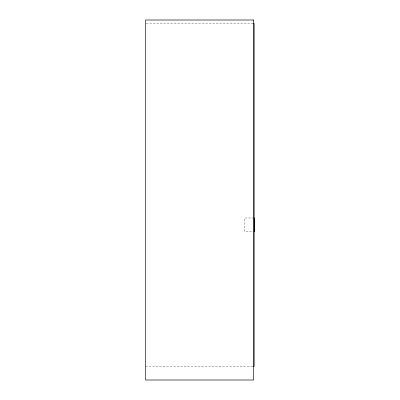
<?xml version="1.0" encoding="UTF-8"?>
<svg xmlns="http://www.w3.org/2000/svg" width="400" height="400" viewBox="0 0 400 400"><rect width="100%" height="100%" fill="white"/><g stroke="black" fill="none" stroke-linecap="round" stroke-linejoin="round"><path stroke-width="0.3" stroke-dasharray="2 1.5" d="M146.2 23.375L252.955 23.375M254.14 218L244.58 218L244.58 231.5L254.14 231.5M145.58 366.5L252.955 366.5"/><path stroke-width="0.6" d="M253.58 23.375L254.14 23.375L254.14 366.5L253.58 366.5M254.14 218L254.42 218L254.42 231.5L254.14 231.5M253.58 20L145.58 20L145.58 380L253.58 380L253.58 20"/></g></svg>
